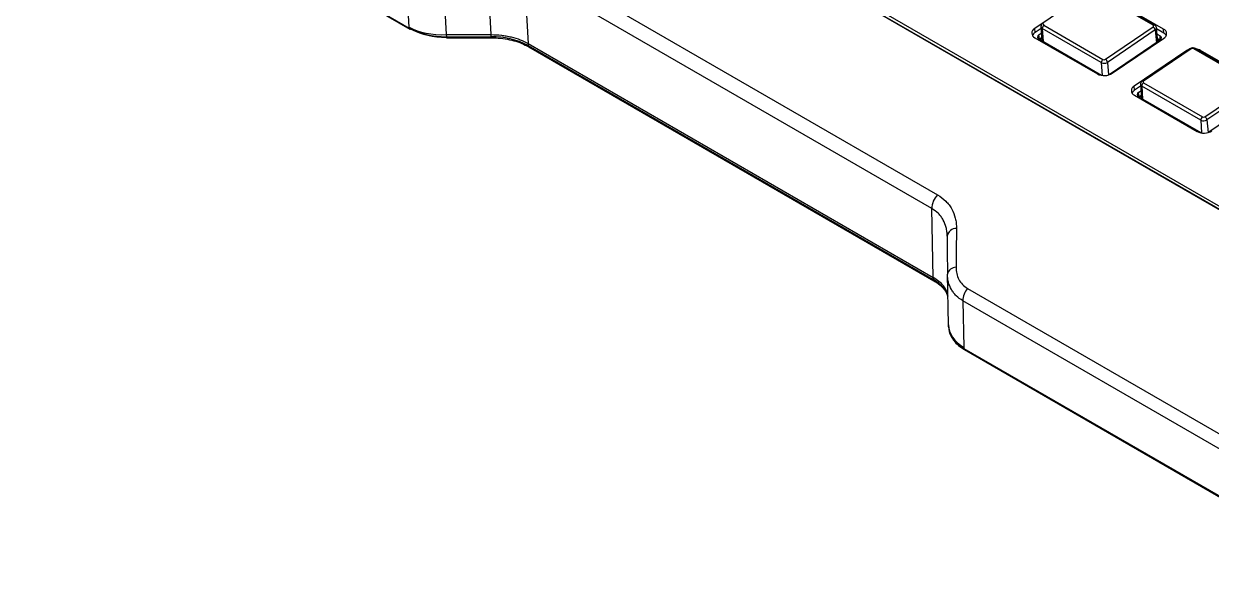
# Model space of a CAD drawing. Header units: millimetres. Extents: x 102 to 710, y 145 to 429.
# Drawn here: x 408.4 to 522.2, y 281.7 to 334.3 of the extents above; entities that cross this region are included whole.
import ezdxf

# ---------------------------------------------------------------- set-up
doc = ezdxf.new("R2010")
doc.units = ezdxf.units.MM

msp = doc.modelspace()

# ---------------------------------------------------------------- linework, layer by layer
at = {"color": 7, "linetype": 'Continuous', "lineweight": 25}
for p, q in [((555.1983, 297.8608), (417.4624, 377.3741)), ((408.4233, 355.2026), (445.3824, 333.8666)), ((408.4749, 355.0969), (445.434, 333.7609)), ((467.2861, 348.9681), (529.4992, 313.0533)), ((529.5239, 312.7421), (467.3108, 348.657)), ((456.9577, 340.4247), (496.0113, 317.8795)), ((453.2268, 333.235), (452.8945, 339.365)), ((445.377, 333.9383), (445.129, 338.5137)), ((448.6449, 338.1736), (448.9128, 333.2321)), ((495.4592, 316.5698), (456.4056, 339.115)), ((456.4056, 339.115), (456.7701, 332.3894)), ((510.2605, 337.1619), (505.3296, 333.8171)), ((516.6812, 334.1242), (511.0244, 337.3898)), ((516.8216, 334.1462), (511.1648, 337.4119)), ((517.6825, 333.7617), (511.6721, 337.2315)), ((445.3824, 333.8666), (445.377, 333.9383)), ((505.3604, 333.4282), (505.3296, 333.8171)), ((505.9365, 333.819), (505.3604, 333.4282)), ((505.9272, 333.9838), (506.0036, 332.6379)), ((511.7062, 330.5482), (506.0494, 333.8139)), ((506.2103, 334.1244), (511.8672, 330.8587)), ((512.103, 330.8704), (516.6817, 333.9762)), ((516.8736, 333.6831), (512.2949, 330.5773)), ((516.8161, 334.1492), (516.8216, 334.1462)), ((517.1298, 332.5564), (516.9941, 333.8899)), ((516.9941, 333.8899), (516.9946, 333.8827)), ((517.7133, 333.3728), (517.0051, 333.7817)), ((517.7133, 333.3728), (517.6825, 333.7617)), ((448.9175, 333.2322), (453.2268, 333.235)), ((448.9175, 333.2322), (448.9329, 333.0281)), ((448.9328, 332.9224), (453.2287, 332.9252)), ((448.9329, 333.0281), (453.2288, 333.0309)), ((453.2288, 333.0309), (453.2288, 333.235)), ((456.7699, 332.3896), (456.7701, 332.3894)), ((456.7699, 332.3896), (456.7699, 332.1855)), ((456.7701, 332.3894), (495.6098, 309.9678)), ((505.3323, 332.9311), (511.3427, 329.4614)), ((505.7325, 333.2134), (505.9621, 333.3691)), ((505.7819, 332.8135), (505.7325, 333.2134)), ((511.7355, 329.3289), (505.7338, 332.7936)), ((505.7462, 332.7864), (505.7819, 332.8135)), ((505.7819, 332.8135), (505.9857, 332.9518)), ((505.9908, 332.8635), (505.817, 332.7456)), ((517.3439, 332.7016), (512.4595, 329.3884)), ((512.7543, 329.531), (517.6852, 332.8757)), ((517.0554, 333.2872), (517.3426, 333.1214)), ((517.0981, 332.868), (517.355, 332.7197)), ((517.3054, 332.6755), (517.106, 332.7906)), ((517.355, 332.7197), (517.3426, 333.1214)), ((517.355, 332.7197), (517.3627, 332.7151)), ((456.7699, 332.1855), (495.61, 309.7635)), ((456.8217, 332.071), (495.6618, 309.6491)), ((519.8065, 331.6511), (514.8756, 328.3064)), ((520.2096, 331.8799), (515.6309, 328.7741)), ((520.3345, 331.8674), (515.7558, 328.7616)), ((520.212, 331.8814), (520.2096, 331.8799)), ((526.2272, 328.6134), (520.5703, 331.8791)), ((520.7052, 331.904), (520.7107, 331.9011)), ((526.3676, 328.6355), (520.7107, 331.9011)), ((527.2284, 328.251), (521.218, 331.7207)), ((514.9064, 327.9175), (514.8756, 328.3064)), ((515.4825, 328.3082), (514.9064, 327.9175)), ((515.2785, 327.7027), (515.508, 327.8584)), ((515.4731, 328.4731), (515.5495, 327.1271)), ((521.2522, 325.0375), (515.5953, 328.3031)), ((515.6309, 328.7741), (515.6333, 328.7756)), ((515.7563, 328.6136), (521.4131, 325.348)), ((521.6489, 325.3596), (526.2276, 328.4654)), ((526.4195, 328.1723), (521.8408, 325.0665)), ((514.8783, 327.4204), (520.8887, 323.9506)), ((515.3278, 327.3028), (515.2785, 327.7027)), ((521.2814, 323.8182), (515.2797, 327.2829)), ((515.2922, 327.2757), (515.3278, 327.3028)), ((515.3278, 327.3028), (515.5317, 327.441)), ((515.5367, 327.3527), (515.3629, 327.2349)), ((526.8898, 327.1908), (522.0054, 323.8777)), ((495.6098, 309.9678), (495.4592, 316.5698)), ((495.6098, 309.9678), (495.61, 309.9677)), ((495.61, 309.7635), (495.61, 309.9677)), ((497.0697, 305.4317), (496.9591, 310.2825)), ((498.8808, 308.9295), (535.5739, 287.747)), ((535.1282, 286.5582), (498.4351, 307.7408)), ((498.4351, 307.7408), (498.5375, 303.2493)), ((497.0697, 305.2393), (497.0697, 305.4346)), ((498.5375, 303.2493), (498.5375, 303.1808)), ((498.5375, 303.1808), (535.4966, 281.8447)), ((498.5892, 303.0751), (535.5482, 281.7391))]:
    msp.add_line(p, q, dxfattribs=at)
at = {"color": 8, "linetype": 'Continuous', "lineweight": 25}
for p, q in [((506.0494, 333.8139), (506.1277, 332.5663)), ((516.8736, 333.6831), (516.9888, 332.4607)), ((505.7627, 332.7769), (505.7819, 332.8135)), ((517.355, 332.7197), (517.3601, 332.7131)), ((519.8098, 331.6087), (519.8065, 331.6511)), ((521.2273, 331.6029), (521.218, 331.7207)), ((511.7062, 330.5482), (511.7832, 329.3222)), ((512.2949, 330.5773), (512.4084, 329.3725)), ((515.5953, 328.3031), (515.6736, 327.0555)), ((515.3087, 327.2662), (515.3278, 327.3028)), ((521.2522, 325.0375), (521.3291, 323.8115)), ((521.8408, 325.0665), (521.9543, 323.8617))]:
    msp.add_line(p, q, dxfattribs=at)
at = {"color": 7, "linetype": 'Continuous', "lineweight": 25, "flags": 128}
msp.add_lwpolyline([(520.0627, 331.7802), (519.9575, 331.7365), (519.8065, 331.6511)], dxfattribs=at)
at = {"color": 8, "linetype": 'Continuous', "lineweight": 25}
for centre, radius, start, end in [((445.5032, 333.8601), 0.1209, 176.947545, 235.130081), ((506.1422, 334.0091), 0.2162, 185.327506, 244.570627), ((516.7695, 334.0244), 0.1332, 69.49907, 131.465275), ((516.761, 333.8879), 0.2337, 298.793662, 358.720897), ((430.2888, 332.9962), 18.6442, 359.773352, 0.09811), ((434.4173, 332.9994), 18.8115, 359.774081, 0.095956), ((456.8871, 332.1695), 0.1182, 172.254747, 236.431455), ((520.2622, 331.7775), 0.1155, 51.206274, 115.775138), ((520.6585, 331.7792), 0.1333, 69.513938, 131.463742), ((515.6881, 328.4984), 0.2162, 185.327673, 244.570459), ((515.6829, 328.6668), 0.1196, 52.460585, 114.507296), ((495.7358, 309.7513), 0.1263, 174.449384, 233.503947), ((494.4324, 307.3081), 2.7232, 19.039844, 64.376998), ((498.6583, 303.1743), 0.1209, 176.947545, 235.130081)]:
    msp.add_arc(centre, radius, start, end, dxfattribs=at)
at = {"color": 7, "linetype": 'Continuous', "lineweight": 25}
for centre, radius, start, end in [((445.486, 333.8732), 0.1238, 245.162394, 306.147727), ((505.5355, 333.3748), 0.4879, 114.955641, 245.392199), ((506.4323, 333.8124), 0.3829, 125.429747, 179.773769), ((506.2443, 334.1985), 0.0815, 114.95575, 245.391971), ((516.6473, 334.0501), 0.0815, 294.956083, 65.391511), ((516.4595, 333.6214), 0.4186, 8.474471, 57.948692), ((517.4793, 333.3181), 0.4879, 294.955839, 65.392171), ((453.2285, 332.9604), 4.2959, 179.894893, 180.506587), ((453.3776, 325.8153), 7.2171, 61.963249, 91.181415), ((505.7204, 332.8524), 0.6791, 122.013889, 154.996661), ((505.8301, 333.0038), 0.2312, 114.955998, 245.392024), ((517.2464, 332.9112), 0.2312, 294.956198, 65.392048), ((517.4207, 332.8254), 0.6207, 33.11714, 61.879862), ((520.4627, 331.6654), 0.2392, 63.256381, 122.390575), ((520.6469, 330.6791), 1.1879, 61.261977, 83.400437), ((512.0892, 330.5467), 0.3829, 125.429747, 179.773769), ((511.975, 331.0815), 0.5972, 243.256323, 302.390601), ((511.9748, 331.0724), 0.2392, 243.256388, 302.390525), ((511.8808, 330.5156), 0.4186, 8.474547, 57.948803), ((511.9871, 330.7402), 1.432, 243.256279, 302.390473), ((515.0814, 327.864), 0.4879, 114.955775, 245.392064), ((515.2664, 327.3417), 0.6791, 122.013921, 154.997072), ((515.9782, 328.3016), 0.3829, 125.429747, 179.773769), ((515.7902, 328.6877), 0.0815, 114.955361, 245.39236), ((515.376, 327.4931), 0.2312, 114.955425, 245.392238), ((521.6351, 325.036), 0.3829, 125.429747, 179.773769), ((521.5209, 325.5708), 0.5972, 243.256254, 302.39051), ((521.5208, 325.5616), 0.2392, 243.255917, 302.390996), ((521.4268, 325.0048), 0.4186, 8.47496, 57.948614), ((521.5331, 325.2295), 1.432, 243.256242, 302.390576), ((497.3823, 316.5304), 1.9235, 135.459741, 178.823898), ((497.839, 313.7578), 0.9199, 90.971995, 168.598821), ((497.8079, 310.0874), 0.871, 91.113399, 167.058908), ((500.3247, 307.7102), 1.8899, 139.822325, 179.074717)]:
    msp.add_arc(centre, radius, start, end, dxfattribs=at)
for centre, major_axis, ratio, start_param, end_param in [((448.9092, 336.1554), (4.9897, 0.3237), 0.58385807, 3.88874405, 4.67525795), ((448.9274, 335.9145), (5.0085, 0.0188), 0.57629936, 3.92387281, 4.71133385), ((448.9274, 335.7104), (4.759, 0), 0.57619281, 3.94527483, 4.71349843), ((466.0428, 109.3354), (-17.1337, 223.8965), 0.02224503, 6.28149739, 6.28244453), ((465.3668, 106.4118), (-12.1458, 226.8231), 0.02200233, 6.28162458, 6.28202132), ((499.0176, 293.5705), (0.0424, 57.7041), 0.02252444, 1.19634069, 1.26473036), ((497.7678, 293.553), (-0.5704, 56.618), 0.01183494, 1.20232905, 1.27071871), ((502.0697, 305.2361), (5, 0), 0.58078842, 3.1404727, 3.44250505), ((502.0697, 305.4665), (4.9999, 0.0572), 0.61942159, 3.1343367, 3.9208506)]:
    msp.add_ellipse(centre, major_axis=major_axis, ratio=ratio, start_param=start_param, end_param=end_param, dxfattribs=at)
at = {"color": 8, "linetype": 'Continuous', "lineweight": 25}
msp.add_ellipse((502.0697, 305.2361), major_axis=(5, 0), ratio=0.58078842, start_param=3.44250505, end_param=3.92793374, dxfattribs=at)
at = {"color": 7, "linetype": 'Continuous', "lineweight": 25}
for points, knots in [([(506.0873, 334.2864), (506.0643, 334.2688), (506.0171, 334.2328), (505.9651, 334.1596), (505.9305, 334.0763), (505.9282, 334.0174), (505.927, 333.9877)], [0, 0, 0, 0, 0.2356851, 0.48330713, 0.73938387, 1, 1, 1, 1]), ([(516.9946, 333.8828), (516.9903, 333.9105), (516.9818, 333.9656), (516.9417, 334.0403), (516.8868, 334.1043), (516.8393, 334.1344), (516.8161, 334.1491)], [0, 0, 0, 0, 0.2597388, 0.51531633, 0.76314109, 1, 1, 1, 1]), ([(453.2287, 332.9252), (453.3834, 332.9228), (453.8342, 332.916), (454.5736, 332.8369), (455.4076, 332.6601), (456.1776, 332.4074), (456.6078, 332.1827), (456.8217, 332.071)], [0, 0, 0, 0, 0.11590499, 0.33785293, 0.55975772, 0.78120931, 1, 1, 1, 1]), ([(453.2288, 333.235), (453.5592, 333.2293), (453.8842, 333.2096), (454.3637, 333.1545), (454.5223, 333.1319), (454.8366, 333.0777), (454.9929, 333.046), (455.4473, 332.9392), (455.7348, 332.8519), (456.2789, 332.6447), (456.5362, 332.5241), (456.7699, 332.3896)], [0, 0, 0, 0, 0.25, 0.25, 0.375, 0.375, 0.5, 0.5, 0.75, 0.75, 1, 1, 1, 1]), ([(520.7052, 331.904), (520.6688, 331.9204), (520.5959, 331.9531), (520.4569, 331.9619), (520.3188, 331.94), (520.2475, 331.9009), (520.212, 331.8814)], [0, 0, 0, 0, 0.25119187, 0.50159512, 0.75120027, 1, 1, 1, 1]), ([(515.6333, 328.7756), (515.6102, 328.758), (515.563, 328.722), (515.5111, 328.6488), (515.4765, 328.5655), (515.4741, 328.5067), (515.4729, 328.477)], [0, 0, 0, 0, 0.23568702, 0.48330851, 0.73938456, 1, 1, 1, 1]), ([(496.0113, 317.8795), (496.3083, 317.7081), (496.5697, 317.5088), (496.9111, 317.1697), (497.0164, 317.0499), (497.2096, 316.7963), (497.2968, 316.6632), (497.527, 316.2522), (497.6406, 315.9604), (497.7534, 315.495), (497.7813, 315.3349), (497.817, 315.0104), (497.825, 314.8454), (497.8234, 314.6776)], [0, 0, 0, 0, 0.25, 0.25, 0.375, 0.375, 0.5, 0.5, 0.75, 0.75, 0.875, 0.875, 1, 1, 1, 1]), ([(496.9372, 313.9397), (496.9363, 314.0797), (496.9279, 314.2172), (496.8955, 314.4872), (496.8714, 314.6202), (496.7761, 315.0061), (496.6824, 315.2471), (496.4947, 315.5848), (496.4237, 315.6939), (496.2672, 315.9011), (496.1821, 315.9986), (495.9069, 316.2736), (495.6969, 316.4338), (495.4592, 316.5698)], [0, 0, 0, 0, 0.125, 0.125, 0.25, 0.25, 0.5, 0.5, 0.625, 0.625, 0.75, 0.75, 1, 1, 1, 1]), ([(497.791, 310.9583), (497.7893, 310.7475), (497.8104, 310.5414), (497.9002, 310.1448), (497.968, 309.9576), (498.1514, 309.6071), (498.2687, 309.4431), (498.5432, 309.1572), (498.7011, 309.0333), (498.8808, 308.9295)], [0, 0, 0, 0, 0.25, 0.25, 0.5, 0.5, 0.75, 0.75, 1, 1, 1, 1]), ([(497.0038, 308.3202), (496.8998, 308.6142), (496.6819, 309.2302), (495.978, 309.7145), (495.61, 309.9677)], [0, 0, 0, 0, 0.47736117, 1, 1, 1, 1]), ([(495.6618, 309.6491), (495.7673, 309.5865), (495.9844, 309.4576), (496.1504, 309.3091), (496.2359, 309.2328)], [0, 0, 0, 0, 0.48555323, 1, 1, 1, 1]), ([(498.4351, 307.7408), (498.199, 307.8782), (497.9901, 308.0381), (497.7158, 308.3099), (497.631, 308.4058), (497.4747, 308.6087), (497.4041, 308.7146), (497.2162, 309.0419), (497.1215, 309.2741), (497.0252, 309.6427), (497.0009, 309.7685), (496.9682, 310.0228), (496.9597, 310.1518), (496.9591, 310.2825)], [0, 0, 0, 0, 0.25, 0.25, 0.375, 0.375, 0.5, 0.5, 0.75, 0.75, 0.875, 0.875, 1, 1, 1, 1]), ([(496.2359, 309.2328), (496.312, 309.1738), (496.508, 309.0219), (496.6258, 308.8512), (496.6979, 308.7467)], [0, 0, 0, 0, 0.38808779, 1, 1, 1, 1]), ([(496.6979, 308.7467), (496.7343, 308.7034), (496.8921, 308.5163), (496.9572, 308.3188), (497.0073, 308.167)], [0, 0, 0, 0, 0.23100267, 1, 1, 1, 1]), ([(497.3254, 304.3059), (497.4002, 304.1752), (497.5723, 303.8744), (497.9974, 303.4555), (498.3925, 303.2015), (498.5892, 303.0751)], [0, 0, 0, 0, 0.27836596, 0.64068157, 1, 1, 1, 1])]:
    msp.add_open_spline(points, degree=3, knots=knots, dxfattribs=at)

doc.saveas('drawing.dxf')
